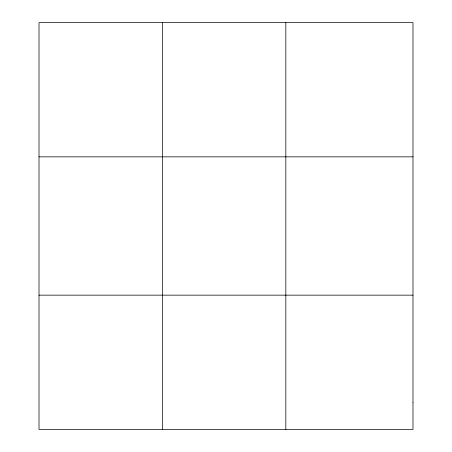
<?xml version="1.0" encoding="UTF-8"?>
<svg xmlns="http://www.w3.org/2000/svg" width="452" height="452" viewBox="0 0 452 452"><rect width="100%" height="100%" fill="white"/><g stroke="black" fill="none" stroke-linecap="round" stroke-linejoin="round"><path stroke-width="0.68" d="M162.426 429.4L162.426 22.6M285.833 429.4L285.833 22.6M39.013 156.844L412.987 156.844M39.013 295.156L412.987 295.156M412.987 402.551L412.987 429.4L39.013 429.4L39.013 22.6L412.987 22.6L412.987 402.551"/></g></svg>
